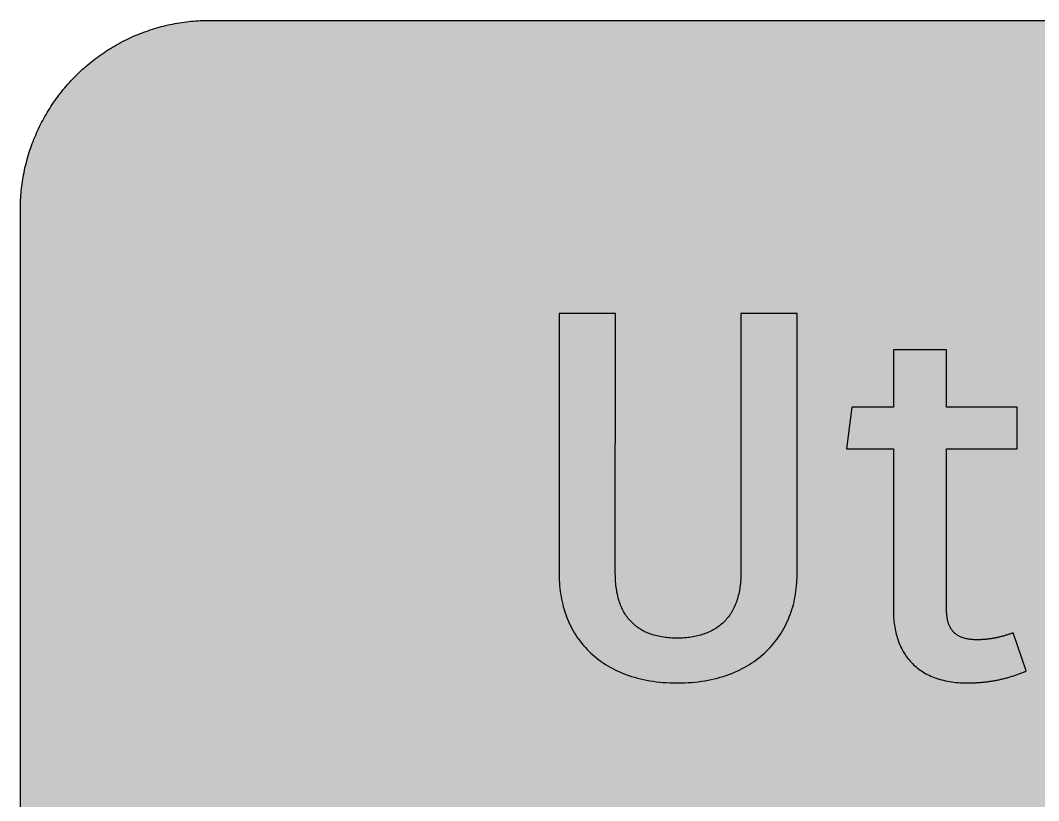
# Model space of a CAD drawing. Header units: millimetres. Extents: x 0 to 212, y 0 to 116.
# Drawn here: x 0.1 to 75.9, y 58.3 to 116.5 of the extents above; entities that cross this region are included whole.
import ezdxf

# ---------------------------------------------------------------- set-up
doc = ezdxf.new("R2010")
doc.units = ezdxf.units.MM

msp = doc.modelspace()

# ---------------------------------------------------------------- hatches: boundary and pattern name
for color, points in [(254, [(14.1633, 0.0536), (13.9878, 0.0533), (13.8125, 0.0559), (13.6373, 0.061), (13.462, 0.0686), (13.2893, 0.0787), (13.114, 0.0914), (12.9413, 0.1041), (12.7686, 0.1219), (12.5959, 0.1397), (12.4231, 0.16), (12.2504, 0.1829), (12.0777, 0.2057), (11.9075, 0.2337), (11.7373, 0.2616), (11.5672, 0.2921), (11.397, 0.3251), (11.2268, 0.3607), (11.0592, 0.3988), (10.8915, 0.4369), (10.7239, 0.4775), (10.5562, 0.5207), (10.3886, 0.5664), (10.2235, 0.6121), (10.0584, 0.6629), (9.8933, 0.7137), (9.7307, 0.7671), (9.5682, 0.8204), (9.4056, 0.8788), (9.2431, 0.9373), (9.083, 0.9982), (8.923, 1.0617), (8.763, 1.1252), (8.6055, 1.1938), (8.4455, 1.2624), (8.2906, 1.331), (8.1331, 1.4046), (7.9781, 1.4783), (7.8232, 1.5545), (7.6708, 1.6332), (7.5184, 1.7145), (7.366, 1.7958), (7.2161, 1.8796), (7.0663, 1.966), (6.919, 2.0523), (6.7716, 2.1438), (6.6243, 2.2352), (6.4795, 2.3266), (6.3348, 2.4232), (6.19, 2.5197), (6.0477, 2.6187), (5.908, 2.7178), (5.7683, 2.8194), (5.6286, 2.9235), (5.4915, 3.0302), (5.3543, 3.1369), (5.2197, 3.2461), (5.0851, 3.3579), (4.953, 3.4722), (4.8209, 3.5865), (4.6914, 3.7033), (4.5644, 3.8202), (4.4348, 3.9395), (4.3104, 4.0615), (4.1859, 4.1859), (4.0615, 4.3104), (3.9395, 4.4348), (3.8202, 4.5618), (3.7033, 4.6914), (3.5865, 4.8209), (3.4722, 4.953), (3.3579, 5.0851), (3.2487, 5.2197), (3.1369, 5.3543), (3.0302, 5.4915), (2.9235, 5.6286), (2.8194, 5.7683), (2.7178, 5.908), (2.6187, 6.0477), (2.5197, 6.19), (2.4232, 6.3348), (2.3266, 6.477), (2.2352, 6.6243), (2.1438, 6.7691), (2.0523, 6.919), (1.966, 7.0663), (1.8796, 7.2161), (1.7958, 7.366), (1.7145, 7.5184), (1.6332, 7.6708), (1.5545, 7.8232), (1.4783, 7.9781), (1.4046, 8.1331), (1.331, 8.2906), (1.2598, 8.4455), (1.1913, 8.603), (1.1252, 8.763), (1.0592, 8.923), (0.9982, 9.083), (0.9373, 9.2431), (0.8763, 9.4056), (0.8204, 9.5682), (0.7645, 9.7307), (0.7112, 9.8933), (0.6604, 10.0584), (0.6121, 10.2235), (0.5639, 10.3911), (0.5207, 10.5562), (0.4775, 10.7239), (0.4343, 10.8915), (0.3962, 11.0592), (0.3607, 11.2268), (0.3251, 11.397), (0.2921, 11.5672), (0.2616, 11.7373), (0.2311, 11.9075), (0.2057, 12.0802), (0.1803, 12.2504), (0.1575, 12.4231), (0.1372, 12.5959), (0.1194, 12.7686), (0.1041, 12.9413), (0.0889, 13.1166), (0.0787, 13.2893), (0.0686, 13.4645), (0.061, 13.6373), (0.0559, 13.8125), (0.0508, 13.9878), (0.0508, 14.163), (0.0522, 102.3592), (0.0508, 102.5322), (0.0559, 102.7074), (0.061, 102.8827), (0.0686, 103.058), (0.0787, 103.2307), (0.0889, 103.4059), (0.1041, 103.5787), (0.1194, 103.7514), (0.1372, 103.9241), (0.1575, 104.0968), (0.1803, 104.2695), (0.2057, 104.4423), (0.2311, 104.6124), (0.2616, 104.7826), (0.2921, 104.9528), (0.3251, 105.123), (0.3607, 105.2932), (0.3962, 105.4608), (0.4343, 105.6284), (0.4775, 105.7961), (0.5207, 105.9637), (0.5639, 106.1314), (0.6121, 106.2965), (0.6604, 106.4616), (0.7112, 106.6267), (0.7645, 106.7892), (0.8204, 106.9518), (0.8763, 107.1143), (0.9373, 107.2769), (0.9982, 107.4369), (1.0592, 107.5969), (1.1252, 107.757), (1.1913, 107.9144), (1.2598, 108.0745), (1.331, 108.2294), (1.4046, 108.3869), (1.4783, 108.5418), (1.5545, 108.6968), (1.6332, 108.8492), (1.7145, 109.0016), (1.7958, 109.154), (1.8796, 109.3038), (1.966, 109.4537), (2.0523, 109.601), (2.1438, 109.7483), (2.2352, 109.8956), (2.3266, 110.0404), (2.4232, 110.1852), (2.5197, 110.33), (2.6187, 110.4722), (2.7178, 110.6119), (2.8194, 110.7516), (2.9235, 110.8913), (3.0302, 111.0285), (3.1369, 111.1656), (3.2487, 111.3003), (3.3579, 111.4349), (3.4722, 111.567), (3.5865, 111.699), (3.7033, 111.8286), (3.8202, 111.9556), (3.9395, 112.0851), (4.0615, 112.2096), (4.1859, 112.334), (4.3104, 112.4585), (4.4348, 112.5804), (4.5644, 112.6998), (4.6914, 112.8166), (4.8209, 112.9335), (4.953, 113.0478), (5.0851, 113.1621), (5.2197, 113.2713), (5.3543, 113.3831), (5.4915, 113.4897), (5.6286, 113.5964), (5.7683, 113.7006), (5.908, 113.8022), (6.0477, 113.9012), (6.19, 114.0003), (6.3348, 114.0968), (6.4795, 114.1933), (6.6243, 114.2848), (6.7716, 114.3762), (6.919, 114.4676), (7.0663, 114.554), (7.2161, 114.6404), (7.366, 114.7242), (7.5184, 114.8055), (7.6708, 114.8867), (7.8232, 114.9655), (7.9781, 115.0417), (8.1331, 115.1153), (8.2906, 115.189), (8.4455, 115.2601), (8.6055, 115.3287), (8.763, 115.3947), (8.923, 115.4608), (9.083, 115.5217), (9.2431, 115.5827), (9.4056, 115.6437), (9.5682, 115.6995), (9.7307, 115.7554), (9.8933, 115.8088), (10.0584, 115.8596), (10.2235, 115.9078), (10.3886, 115.9561), (10.5562, 115.9993), (10.7239, 116.0424), (10.8915, 116.0856), (11.0592, 116.1237), (11.2268, 116.1593), (11.397, 116.1948), (11.5672, 116.2279), (11.7373, 116.2583), (11.9075, 116.2888), (12.0777, 116.3142), (12.2504, 116.3396), (12.4231, 116.3625), (12.5959, 116.3828), (12.7686, 116.4006), (12.9413, 116.4158), (13.114, 116.4311), (13.2893, 116.4412), (13.462, 116.4514), (13.6373, 116.459), (13.8125, 116.4641), (13.9878, 116.4692), (14.163, 116.4692), (197.6078, 116.4703), (197.7822, 116.4692), (197.9574, 116.4641), (198.1327, 116.459), (198.3054, 116.4514), (198.4807, 116.4412), (198.6534, 116.4311), (198.8287, 116.4158), (199.0014, 116.4006), (199.1741, 116.3828), (199.3468, 116.3625), (199.5195, 116.3396), (199.6897, 116.3142), (199.8624, 116.2888), (200.0326, 116.2583), (200.2028, 116.2279), (200.373, 116.1948), (200.5432, 116.1593), (200.7108, 116.1237), (200.8784, 116.0856), (201.0461, 116.0424), (201.2137, 115.9993), (201.3788, 115.9561), (201.5465, 115.9078), (201.7116, 115.8596), (201.8767, 115.8088), (202.0392, 115.7554), (202.2018, 115.6995), (202.3643, 115.6437), (202.5269, 115.5827), (202.6869, 115.5217), (202.8469, 115.4608), (203.007, 115.3947), (203.167, 115.3287), (203.3245, 115.2601), (203.4794, 115.189), (203.6369, 115.1153), (203.7918, 115.0417), (203.9468, 114.9655), (204.0992, 114.8867), (204.2516, 114.8055), (204.404, 114.7242), (204.5538, 114.6404), (204.7037, 114.554), (204.8535, 114.4676), (205.0009, 114.3762), (205.1456, 114.2848), (205.293, 114.1933), (205.4352, 114.0968), (205.58, 114.0003), (205.7222, 113.9012), (205.8619, 113.8022), (206.0016, 113.7006), (206.1413, 113.5964), (206.2785, 113.4897), (206.4156, 113.3831), (206.5503, 113.2713), (206.6849, 113.1621), (206.817, 113.0478), (206.949, 112.9335), (207.0786, 112.8166), (207.2081, 112.6998), (207.3351, 112.5804), (207.4596, 112.4585), (207.584, 112.334), (207.7085, 112.2096), (207.8304, 112.0851), (207.9498, 111.9556), (208.0666, 111.8286), (208.1835, 111.699), (208.2978, 111.567), (208.4121, 111.4349), (208.5238, 111.3003), (208.6331, 111.1656), (208.7397, 111.0285), (208.8464, 110.8913), (208.9506, 110.7516), (209.0522, 110.6119), (209.1512, 110.4722), (209.2503, 110.33), (209.3468, 110.1852), (209.4433, 110.0404), (209.5348, 109.8956), (209.6262, 109.7483), (209.7176, 109.601), (209.804, 109.4537), (209.8904, 109.3038), (209.9742, 109.154), (210.0555, 109.0016), (210.1367, 108.8492), (210.2155, 108.6968), (210.2917, 108.5418), (210.3653, 108.3869), (210.439, 108.2294), (210.5076, 108.0745), (210.5762, 107.9144), (210.6447, 107.757), (210.7082, 107.5969), (210.7717, 107.4369), (210.8327, 107.2769), (210.8911, 107.1143), (210.9495, 106.9518), (211.0029, 106.7892), (211.0562, 106.6267), (211.107, 106.4616), (211.1578, 106.2965), (211.2035, 106.1314), (211.2493, 105.9637), (211.2924, 105.7961), (211.3331, 105.6284), (211.3712, 105.4608), (211.4093, 105.2932), (211.4448, 105.123), (211.4779, 104.9528), (211.5083, 104.7826), (211.5363, 104.6124), (211.5642, 104.4423), (211.5871, 104.2695), (211.6099, 104.0968), (211.6303, 103.9241), (211.648, 103.7514), (211.6658, 103.5787), (211.6785, 103.4059), (211.6912, 103.2307), (211.7014, 103.058), (211.709, 102.8827), (211.7141, 102.7074), (211.7166, 102.5322), (211.7166, 102.3569), (211.7189, 14.1647), (211.7166, 13.9878), (211.7141, 13.8125), (211.709, 13.6373), (211.7014, 13.4645), (211.6912, 13.2893), (211.6785, 13.1166), (211.6658, 12.9413), (211.648, 12.7686), (211.6303, 12.5959), (211.6099, 12.4231), (211.5871, 12.2504), (211.5642, 12.0802), (211.5363, 11.9075), (211.5083, 11.7373), (211.4779, 11.5672), (211.4448, 11.397), (211.4093, 11.2268), (211.3712, 11.0592), (211.3331, 10.8915), (211.2924, 10.7239), (211.2493, 10.5562), (211.2035, 10.3911), (211.1578, 10.2235), (211.107, 10.0584), (211.0562, 9.8933), (211.0029, 9.7307), (210.9495, 9.5682), (210.8911, 9.4056), (210.8327, 9.2431), (210.7717, 9.083), (210.7082, 8.923), (210.6447, 8.763), (210.5762, 8.603), (210.5076, 8.4455), (210.439, 8.2906), (210.3653, 8.1331), (210.2917, 7.9781), (210.2155, 7.8232), (210.1367, 7.6708), (210.0555, 7.5184), (209.9742, 7.366), (209.8904, 7.2161), (209.804, 7.0663), (209.7176, 6.919), (209.6262, 6.7691), (209.5348, 6.6243), (209.4433, 6.477), (209.3468, 6.3348), (209.2503, 6.19), (209.1512, 6.0477), (209.0522, 5.908), (208.9506, 5.7683), (208.8464, 5.6286), (208.7397, 5.4915), (208.6331, 5.3543), (208.5238, 5.2197), (208.4121, 5.0851), (208.2978, 4.953), (208.1835, 4.8209), (208.0666, 4.6914), (207.9498, 4.5618), (207.8304, 4.4348), (207.7085, 4.3104), (207.584, 4.1859), (207.4596, 4.0615), (207.3351, 3.9395), (207.2081, 3.8202), (207.0786, 3.7033), (206.949, 3.5865), (206.817, 3.4722), (206.6849, 3.3579), (206.5503, 3.2461), (206.4156, 3.1369), (206.2785, 3.0302), (206.1413, 2.9235), (206.0016, 2.8194), (205.8619, 2.7178), (205.7222, 2.6187), (205.58, 2.5197), (205.4352, 2.4232), (205.293, 2.3266), (205.1456, 2.2352), (205.0009, 2.1438), (204.8535, 2.0523), (204.7037, 1.966), (204.5538, 1.8796), (204.404, 1.7958), (204.2516, 1.7145), (204.0992, 1.6332), (203.9468, 1.5545), (203.7918, 1.4783), (203.6369, 1.4046), (203.4794, 1.331), (203.3245, 1.2624), (203.167, 1.1938), (203.007, 1.1252), (202.8469, 1.0617), (202.6869, 0.9982), (202.5269, 0.9373), (202.3643, 0.8788), (202.2018, 0.8204), (202.0392, 0.7671), (201.8767, 0.7137), (201.7116, 0.6629), (201.5465, 0.6121), (201.3788, 0.5664), (201.2137, 0.5207), (201.0461, 0.4775), (200.8784, 0.4369), (200.7108, 0.3988), (200.5432, 0.3607), (200.373, 0.3251), (200.2028, 0.2921), (200.0326, 0.2616), (199.8624, 0.2337), (199.6897, 0.2057), (199.5195, 0.1829), (199.3468, 0.16), (199.1741, 0.1397), (199.0014, 0.1219), (198.8287, 0.1041), (198.6534, 0.0914), (198.4807, 0.0787), (198.3054, 0.0686), (198.1327, 0.061), (197.9574, 0.0559), (197.7822, 0.0533), (197.6069, 0.0533)]), (59, [(57.9423, 94.5981), (53.7517, 94.5981), (53.7517, 75.1953), (53.7489, 75.0443), (53.7439, 74.897), (53.7388, 74.7522), (53.7286, 74.61), (53.7185, 74.4677), (53.7032, 74.3306), (53.6854, 74.1959), (53.6651, 74.0613), (53.6448, 73.9318), (53.6194, 73.8022), (53.5915, 73.6778), (53.5635, 73.5533), (53.5305, 73.4314), (53.4975, 73.3146), (53.4594, 73.1977), (53.4187, 73.0834), (53.3781, 72.9717), (53.3349, 72.8624), (53.2867, 72.7558), (53.2384, 72.6491), (53.1876, 72.5475), (53.1343, 72.4484), (53.0784, 72.3519), (53.02, 72.2554), (52.959, 72.1639), (52.8955, 72.0725), (52.832, 71.9836), (52.7634, 71.8998), (52.6948, 71.816), (52.6237, 71.7347), (52.5501, 71.6559), (52.4739, 71.5797), (52.3977, 71.5061), (52.3164, 71.435), (52.2351, 71.3664), (52.1487, 71.2978), (52.0649, 71.2343), (51.976, 71.1708), (51.8846, 71.1124), (51.7931, 71.054), (51.6992, 71.0006), (51.6026, 70.9473), (51.5036, 70.8965), (51.4045, 70.8482), (51.3004, 70.8025), (51.1962, 70.7593), (51.0921, 70.7187), (50.9829, 70.6806), (50.8737, 70.645), (50.7619, 70.6095), (50.6476, 70.579), (50.5333, 70.551), (50.4165, 70.5231), (50.2971, 70.4977), (50.1777, 70.4774), (50.0532, 70.4571), (49.9313, 70.4393), (49.8043, 70.424), (49.6773, 70.4113), (49.5478, 70.4012), (49.4182, 70.391), (49.2862, 70.3859), (49.1515, 70.3834), (49.0144, 70.3809), (48.8798, 70.3834), (48.7451, 70.3859), (48.6131, 70.391), (48.4835, 70.4012), (48.3565, 70.4113), (48.2295, 70.424), (48.1051, 70.4367), (47.9806, 70.4545), (47.8612, 70.4748), (47.7418, 70.4952), (47.625, 70.5206), (47.5082, 70.546), (47.3939, 70.5739), (47.2846, 70.6069), (47.1729, 70.6399), (47.0662, 70.6755), (46.9595, 70.7136), (46.8554, 70.7542), (46.7538, 70.7949), (46.6547, 70.8406), (46.5557, 70.8889), (46.4617, 70.9371), (46.3677, 70.9905), (46.2763, 71.0438), (46.1848, 71.1022), (46.0985, 71.1606), (46.0121, 71.2216), (45.9283, 71.2851), (45.847, 71.3511), (45.7683, 71.4197), (45.6895, 71.4908), (45.6159, 71.5645), (45.5422, 71.6407), (45.4711, 71.7194), (45.4025, 71.8007), (45.3365, 71.882), (45.2704, 71.9684), (45.2095, 72.0547), (45.1485, 72.1462), (45.0901, 72.2376), (45.0367, 72.3341), (44.9834, 72.4306), (44.9301, 72.5297), (44.8818, 72.6338), (44.8361, 72.738), (44.7904, 72.8447), (44.7497, 72.9539), (44.7091, 73.0656), (44.6735, 73.1799), (44.638, 73.2968), (44.6049, 73.4162), (44.5745, 73.5381), (44.5465, 73.6625), (44.5211, 73.7895), (44.4983, 73.9191), (44.4754, 74.0512), (44.4576, 74.1858), (44.4424, 74.3229), (44.4297, 74.4601), (44.417, 74.6023), (44.4094, 74.7471), (44.4017, 74.8944), (44.3992, 75.0418), (44.3967, 75.1942), (44.3988, 94.5981), (40.2086, 94.5981), (40.2086, 75.1166), (40.2082, 74.9071), (40.2158, 74.6989), (40.226, 74.4931), (40.2412, 74.2899), (40.2615, 74.0867), (40.2869, 73.8861), (40.3149, 73.6854), (40.3479, 73.4873), (40.3835, 73.2917), (40.4266, 73.0961), (40.4724, 72.9031), (40.5206, 72.7126), (40.5765, 72.5246), (40.6349, 72.3392), (40.6984, 72.1538), (40.7645, 71.9709), (40.8356, 71.7906), (40.9118, 71.6153), (40.9931, 71.44), (41.0769, 71.2673), (41.1658, 71.0946), (41.2598, 70.927), (41.3588, 70.7619), (41.4604, 70.6018), (41.5646, 70.4418), (41.6763, 70.2843), (41.7906, 70.1294), (41.91, 69.9795), (42.0319, 69.8322), (42.1615, 69.6874), (42.2935, 69.5452), (42.4282, 69.4055), (42.5679, 69.2709), (42.7126, 69.1388), (42.8625, 69.0118), (43.0149, 68.8848), (43.1724, 68.7654), (43.3349, 68.646), (43.5, 68.5317), (43.6702, 68.4225), (43.8455, 68.3133), (44.0233, 68.2117), (44.2062, 68.1126), (44.3941, 68.0161), (44.5846, 67.9272), (44.7802, 67.8383), (44.9809, 67.757), (45.1841, 67.6783), (45.3923, 67.6046), (45.6032, 67.5335), (45.8216, 67.4675), (46.04, 67.4065), (46.2661, 67.3506), (46.4947, 67.2973), (46.7284, 67.2516), (46.9646, 67.2084), (47.2084, 67.1703), (47.4523, 67.1373), (47.7037, 67.1093), (47.9577, 67.0865), (48.2168, 67.0687), (48.4784, 67.0535), (48.7451, 67.0458), (49.0144, 67.0433), (49.2862, 67.0458), (49.5529, 67.0535), (49.817, 67.0687), (50.0761, 67.0865), (50.3301, 67.1093), (50.5816, 67.1373), (50.8279, 67.1703), (51.0692, 67.2084), (51.308, 67.2516), (51.5442, 67.2973), (51.7754, 67.3506), (52.0014, 67.4065), (52.2224, 67.4675), (52.4408, 67.5335), (52.6567, 67.6046), (52.865, 67.6783), (53.0708, 67.757), (53.274, 67.8383), (53.4721, 67.9272), (53.6651, 68.0161), (53.8531, 68.1126), (54.0385, 68.2117), (54.2214, 68.3133), (54.3966, 68.4225), (54.5694, 68.5317), (54.7395, 68.646), (54.9021, 68.7654), (55.0621, 68.8848), (55.2196, 69.0118), (55.3695, 69.1388), (55.5168, 69.2709), (55.6616, 69.4055), (55.7987, 69.5452), (55.9333, 69.6874), (56.0654, 69.8322), (56.1899, 69.9795), (56.3118, 70.1294), (56.4286, 70.2843), (56.5429, 70.4418), (56.6522, 70.6018), (56.7563, 70.7619), (56.8554, 70.927), (56.9519, 71.0946), (57.0433, 71.2673), (57.1297, 71.44), (57.2135, 71.6153), (57.2922, 71.7906), (57.3659, 71.9709), (57.4345, 72.1538), (57.5005, 72.3392), (57.5589, 72.5246), (57.6174, 72.7126), (57.6682, 72.9031), (57.7164, 73.0961), (57.7571, 73.2917), (57.7952, 73.4873), (57.8307, 73.6854), (57.8587, 73.8861), (57.8841, 74.0867), (57.9044, 74.2899), (57.9196, 74.4931), (57.9323, 74.6989), (57.9399, 74.9071), (57.9399, 75.1154)]), (59, [(65.1207, 72.4775), (65.1205, 72.329), (65.1256, 72.1843), (65.1307, 72.0395), (65.1383, 71.8972), (65.151, 71.755), (65.1637, 71.6153), (65.1815, 71.4781), (65.1993, 71.341), (65.2221, 71.2064), (65.245, 71.0717), (65.2729, 70.9397), (65.3034, 70.8076), (65.3339, 70.678), (65.3694, 70.551), (65.405, 70.4266), (65.4456, 70.3021), (65.4888, 70.1802), (65.5345, 70.0583), (65.5803, 69.9414), (65.6311, 69.8246), (65.6844, 69.7103), (65.7403, 69.596), (65.7987, 69.4868), (65.8597, 69.3776), (65.9257, 69.2709), (65.9917, 69.1642), (66.0603, 69.0626), (66.134, 68.961), (66.2076, 68.8645), (66.2864, 68.768), (66.3651, 68.674), (66.4489, 68.5825), (66.5353, 68.4936), (66.6242, 68.4047), (66.7156, 68.3209), (66.8096, 68.2396), (66.9061, 68.1584), (67.0077, 68.0822), (67.1093, 68.006), (67.216, 67.9348), (67.3252, 67.8637), (67.437, 67.7977), (67.5513, 67.7342), (67.6681, 67.6707), (67.7875, 67.6123), (67.9094, 67.5564), (68.0364, 67.503), (68.166, 67.4522), (68.2981, 67.404), (68.4327, 67.3583), (68.5698, 67.3151), (68.7095, 67.277), (68.8543, 67.2389), (68.9991, 67.2059), (69.149, 67.1754), (69.3014, 67.1474), (69.4563, 67.1246), (69.6163, 67.1043), (69.7763, 67.0865), (69.9414, 67.0712), (70.1091, 67.0585), (70.2793, 67.0509), (70.4545, 67.0458), (70.6298, 67.0433), (70.7009, 67.0433), (70.772, 67.0458), (70.8431, 67.0458), (70.9143, 67.0484), (70.9828, 67.0484), (71.054, 67.0509), (71.1251, 67.0535), (71.1962, 67.056), (71.2673, 67.0611), (71.3359, 67.0636), (71.407, 67.0687), (71.4781, 67.0738), (71.5467, 67.0789), (71.6178, 67.0839), (71.6864, 67.089), (71.7575, 67.0966), (71.8261, 67.1043), (71.8972, 67.1093), (71.9658, 67.117), (72.0369, 67.1271), (72.1055, 67.1347), (72.1766, 67.1424), (72.2452, 67.1525), (72.3138, 67.1627), (72.3849, 67.1728), (72.4535, 67.183), (72.5221, 67.1957), (72.5907, 67.2059), (72.6592, 67.2186), (72.7278, 67.2313), (72.7989, 67.244), (72.8675, 67.2567), (72.9361, 67.2719), (73.0047, 67.2846), (73.0733, 67.2998), (73.1418, 67.3151), (73.2079, 67.3303), (73.2765, 67.3481), (73.345, 67.3633), (73.4136, 67.3811), (73.4822, 67.3989), (73.5482, 67.4167), (73.6168, 67.4345), (73.6854, 67.4548), (73.7514, 67.4751), (73.82, 67.4929), (73.8861, 67.5157), (73.9546, 67.5361), (74.0207, 67.5564), (74.0893, 67.5792), (74.1553, 67.6021), (74.2213, 67.625), (74.2874, 67.6478), (74.356, 67.6707), (74.422, 67.6961), (74.488, 67.7215), (74.5541, 67.7469), (74.6201, 67.7723), (74.6862, 67.7977), (74.7522, 67.8256), (74.8182, 67.851), (74.8843, 67.879), (74.9503, 67.9069), (75.0164, 67.9374), (74.0463, 70.7704), (73.9978, 70.7517), (73.9521, 70.7365), (73.9038, 70.7212), (73.8581, 70.706), (73.8124, 70.6907), (73.7667, 70.6755), (73.721, 70.6628), (73.6778, 70.6476), (73.6321, 70.6323), (73.5889, 70.6196), (73.5432, 70.6069), (73.5, 70.5942), (73.4568, 70.579), (73.4136, 70.5663), (73.3704, 70.5561), (73.3273, 70.5434), (73.2841, 70.5307), (73.2409, 70.5206), (73.1977, 70.5079), (73.1571, 70.4977), (73.1139, 70.4875), (73.0733, 70.4774), (73.0301, 70.4672), (72.9894, 70.4571), (72.9488, 70.4469), (72.9082, 70.4367), (72.8675, 70.4291), (72.8243, 70.419), (72.7837, 70.4113), (72.7431, 70.4012), (72.7024, 70.3936), (72.6618, 70.3859), (72.6211, 70.3783), (72.583, 70.3707), (72.5424, 70.3631), (72.5018, 70.358), (72.4611, 70.3504), (72.4205, 70.3453), (72.3798, 70.3377), (72.3417, 70.3326), (72.3011, 70.3275), (72.2605, 70.3224), (72.2198, 70.3174), (72.1817, 70.3123), (72.1411, 70.3072), (72.1004, 70.3021), (72.0598, 70.297), (72.0217, 70.2945), (71.9811, 70.292), (71.9404, 70.2869), (71.8998, 70.2843), (71.8591, 70.2818), (71.8185, 70.2793), (71.7779, 70.2767), (71.7372, 70.2742), (71.6966, 70.2716), (71.6559, 70.2691), (71.6153, 70.2691), (71.5747, 70.2666), (71.534, 70.2666), (71.4934, 70.2666), (71.4502, 70.264), (71.4096, 70.264), (71.3664, 70.264), (71.2876, 70.264), (71.2064, 70.2666), (71.1302, 70.2691), (71.054, 70.2742), (70.9803, 70.2793), (70.9066, 70.2869), (70.8355, 70.2945), (70.7669, 70.3047), (70.7009, 70.3148), (70.6349, 70.3275), (70.5714, 70.3402), (70.5079, 70.3529), (70.4469, 70.3682), (70.3885, 70.3859), (70.3301, 70.4037), (70.2742, 70.4215), (70.2183, 70.4418), (70.165, 70.4621), (70.1142, 70.485), (70.0634, 70.5079), (70.0126, 70.5333), (69.9668, 70.5587), (69.9211, 70.5866), (69.8754, 70.6145), (69.8322, 70.645), (69.7916, 70.6755), (69.7509, 70.706), (69.7103, 70.739), (69.6722, 70.772), (69.6366, 70.8076), (69.6011, 70.8431), (69.5681, 70.8812), (69.535, 70.9193), (69.5046, 70.96), (69.4741, 70.9981), (69.4461, 71.0413), (69.4182, 71.0844), (69.3903, 71.1276), (69.3674, 71.1733), (69.342, 71.2191), (69.3191, 71.2648), (69.2963, 71.313), (69.276, 71.3613), (69.2582, 71.4121), (69.2379, 71.4629), (69.2226, 71.5162), (69.2048, 71.5696), (69.1896, 71.6229), (69.1769, 71.6788), (69.1642, 71.7347), (69.1515, 71.7931), (69.1388, 71.8515), (69.1286, 71.9125), (69.121, 71.9709), (69.1134, 72.0344), (69.1058, 72.0954), (69.0982, 72.1589), (69.0931, 72.2249), (69.088, 72.2884), (69.0855, 72.357), (69.0829, 72.423), (69.0804, 72.4916), (69.0778, 72.5627), (69.0778, 72.6313), (69.0795, 84.5079), (74.356, 84.5079), (74.356, 87.6127), (69.0795, 87.6127), (69.0795, 91.8803), (65.1207, 91.8803), (65.1207, 87.6127), (62.0173, 87.6127), (61.6285, 84.5079), (65.1207, 84.5079)])]:
    msp.add_hatch(color=color).paths.add_polyline_path(points)
h = msp.add_hatch(color=59)
h.paths.add_polyline_path([(14.1633, 3.5814), (13.8887, 3.5839), (13.6169, 3.5941), (13.3477, 3.6119), (13.081, 3.6347), (12.8143, 3.6652), (12.5501, 3.7008), (12.2885, 3.7465), (12.0294, 3.7948), (11.7729, 3.8506), (11.5164, 3.9141), (11.2649, 3.9827), (11.016, 4.0564), (10.7671, 4.1351), (10.5232, 4.2215), (10.2819, 4.3129), (10.0432, 4.412), (9.8069, 4.5161), (9.5733, 4.6228), (9.3447, 4.7371), (9.1186, 4.8565), (8.8951, 4.9809), (8.6741, 5.113), (8.4582, 5.2476), (8.2448, 5.3873), (8.0366, 5.5321), (7.8308, 5.682), (7.6276, 5.8369), (7.4295, 5.9969), (7.2365, 6.1595), (7.046, 6.3297), (6.8605, 6.5024), (6.6777, 6.6802), (6.5024, 6.8605), (6.3271, 7.046), (6.1595, 7.2365), (5.9969, 7.432), (5.8369, 7.6302), (5.682, 7.8308), (5.5321, 8.0366), (5.3873, 8.2448), (5.2451, 8.4582), (5.1105, 8.6741), (4.9809, 8.8951), (4.8565, 9.1186), (4.7371, 9.3447), (4.6228, 9.5758), (4.5136, 9.8069), (4.4094, 10.0432), (4.3129, 10.2819), (4.2215, 10.5232), (4.1351, 10.7696), (4.0538, 11.016), (3.9802, 11.2649), (3.9116, 11.5189), (3.8506, 11.7729), (3.7948, 12.0294), (3.744, 12.2911), (3.7008, 12.5527), (3.6627, 12.8143), (3.6322, 13.081), (3.6093, 13.3502), (3.5916, 13.6195), (3.5814, 13.8913), (3.5789, 14.163), (3.58, 102.3592), (3.5814, 102.6312), (3.5916, 102.903), (3.6093, 103.1723), (3.6322, 103.439), (3.6627, 103.7057), (3.7008, 103.9698), (3.744, 104.2314), (3.7948, 104.4905), (3.8506, 104.7471), (3.9116, 105.0036), (3.9802, 105.2551), (4.0538, 105.504), (4.1351, 105.7529), (4.2215, 105.9967), (4.3129, 106.238), (4.4094, 106.4768), (4.5136, 106.713), (4.6228, 106.9467), (4.7371, 107.1753), (4.8565, 107.4014), (4.9809, 107.6249), (5.1105, 107.8459), (5.2451, 108.0618), (5.3873, 108.2751), (5.5321, 108.4834), (5.682, 108.6891), (5.8369, 108.8923), (5.9969, 109.0905), (6.1595, 109.2835), (6.3271, 109.474), (6.5024, 109.6594), (6.6777, 109.8423), (6.8605, 110.0176), (7.046, 110.1928), (7.2365, 110.3605), (7.4295, 110.523), (7.6276, 110.683), (7.8308, 110.838), (8.0366, 110.9878), (8.2448, 111.1326), (8.4582, 111.2749), (8.6741, 111.4095), (8.8951, 111.539), (9.1186, 111.6635), (9.3447, 111.7829), (9.5733, 111.8972), (9.8069, 112.0064), (10.0432, 112.1105), (10.2819, 112.207), (10.5232, 112.2985), (10.7671, 112.3848), (11.016, 112.4661), (11.2649, 112.5398), (11.5164, 112.6084), (11.7729, 112.6693), (12.0294, 112.7252), (12.2885, 112.776), (12.5501, 112.8192), (12.8143, 112.8573), (13.081, 112.8878), (13.3477, 112.9106), (13.6169, 112.9284), (13.8887, 112.9386), (14.163, 112.9411), (197.6078, 112.9425), (197.8787, 112.9386), (198.1505, 112.9284), (198.4197, 112.9106), (198.689, 112.8878), (198.9557, 112.8573), (199.2173, 112.8192), (199.4789, 112.776), (199.7405, 112.7252), (199.9971, 112.6693), (200.2511, 112.6084), (200.5051, 112.5398), (200.754, 112.4661), (201.0004, 112.3848), (201.2467, 112.2985), (201.488, 112.207), (201.7268, 112.1105), (201.963, 112.0064), (202.1942, 111.8972), (202.4253, 111.7829), (202.6514, 111.6635), (202.8749, 111.539), (203.0959, 111.4095), (203.3118, 111.2749), (203.5251, 111.1326), (203.7334, 110.9878), (203.9391, 110.838), (204.1398, 110.683), (204.3379, 110.523), (204.5335, 110.3605), (204.724, 110.1928), (204.9094, 110.0176), (205.0898, 109.8423), (205.2676, 109.6594), (205.4403, 109.474), (205.6105, 109.2835), (205.773, 109.0905), (205.933, 108.8923), (206.088, 108.6891), (206.2378, 108.4834), (206.3826, 108.2751), (206.5223, 108.0618), (206.6569, 107.8459), (206.789, 107.6249), (206.9135, 107.4014), (207.0329, 107.1753), (207.1472, 106.9467), (207.2538, 106.713), (207.358, 106.4768), (207.457, 106.238), (207.5485, 105.9967), (207.6348, 105.7529), (207.7136, 105.504), (207.7872, 105.2551), (207.8558, 105.0036), (207.9193, 104.7471), (207.9752, 104.4905), (208.0235, 104.2314), (208.0692, 103.9698), (208.1047, 103.7057), (208.1352, 103.439), (208.1581, 103.1723), (208.1759, 102.903), (208.186, 102.6312), (208.1911, 102.3569), (208.1911, 14.1647), (208.186, 13.8913), (208.1759, 13.6195), (208.1581, 13.3502), (208.1352, 13.081), (208.1047, 12.8143), (208.0692, 12.5527), (208.0235, 12.2911), (207.9752, 12.0294), (207.9193, 11.7729), (207.8558, 11.5189), (207.7872, 11.2649), (207.7136, 11.016), (207.6348, 10.7696), (207.5485, 10.5232), (207.457, 10.2819), (207.358, 10.0432), (207.2538, 9.8069), (207.1472, 9.5758), (207.0329, 9.3447), (206.9135, 9.1186), (206.789, 8.8951), (206.6569, 8.6741), (206.5223, 8.4582), (206.3826, 8.2448), (206.2378, 8.0366), (206.088, 7.8308), (205.933, 7.6302), (205.773, 7.432), (205.6105, 7.2365), (205.4403, 7.046), (205.2676, 6.8605), (205.0898, 6.6802), (204.9094, 6.5024), (204.724, 6.3297), (204.5335, 6.1595), (204.3379, 5.9969), (204.1398, 5.8369), (203.9391, 5.682), (203.7334, 5.5321), (203.5251, 5.3873), (203.3118, 5.2476), (203.0959, 5.113), (202.8749, 4.9809), (202.6514, 4.8565), (202.4253, 4.7371), (202.1942, 4.6228), (201.963, 4.5161), (201.7268, 4.412), (201.488, 4.3129), (201.2467, 4.2215), (201.0004, 4.1351), (200.754, 4.0564), (200.5051, 3.9827), (200.2511, 3.9141), (199.9971, 3.8506), (199.7405, 3.7948), (199.4789, 3.7465), (199.2173, 3.7008), (198.9557, 3.6652), (198.689, 3.6347), (198.4197, 3.6119), (198.1505, 3.5941), (197.8787, 3.5839), (197.6069, 3.5789)])
h.paths.add_polyline_path([(14.1633, 8.8731), (14.0259, 8.8748), (13.8887, 8.8798), (13.7541, 8.8875), (13.622, 8.9002), (13.4874, 8.9154), (13.3553, 8.9332), (13.2258, 8.9535), (13.0962, 8.9789), (12.9667, 9.0068), (12.8397, 9.0373), (12.7127, 9.0729), (12.5882, 9.1084), (12.4663, 9.1491), (12.3419, 9.1923), (12.2225, 9.238), (12.1031, 9.2888), (11.9837, 9.3396), (11.8694, 9.3929), (11.7526, 9.4513), (11.6408, 9.5098), (11.5291, 9.5733), (11.4198, 9.6368), (11.3106, 9.7053), (11.2039, 9.7765), (11.0998, 9.8476), (10.9957, 9.9238), (10.8966, 10), (10.7975, 10.0787), (10.6985, 10.1625), (10.6045, 10.2464), (10.5105, 10.3327), (10.4216, 10.4216), (10.3327, 10.5131), (10.2464, 10.6045), (10.16, 10.701), (10.0787, 10.7975), (10, 10.8966), (9.9212, 10.9982), (9.8476, 11.0998), (9.7739, 11.2039), (9.7053, 11.3106), (9.6368, 11.4198), (9.5707, 11.5291), (9.5098, 11.6408), (9.4488, 11.7551), (9.3929, 11.8694), (9.337, 11.9863), (9.2862, 12.1031), (9.238, 12.2225), (9.1923, 12.3444), (9.1491, 12.4663), (9.1084, 12.5908), (9.0703, 12.7152), (9.0373, 12.8397), (9.0068, 12.9692), (8.9789, 13.0962), (8.9535, 13.2258), (8.9306, 13.3579), (8.9129, 13.4899), (8.8976, 13.622), (8.8849, 13.7566), (8.8773, 13.8913), (8.8722, 14.0259), (8.8697, 14.163), (8.8717, 102.3592), (8.8722, 102.4941), (8.8773, 102.6312), (8.8849, 102.7659), (8.8976, 102.8979), (8.9129, 103.0326), (8.9306, 103.1646), (8.9535, 103.2942), (8.9789, 103.4237), (9.0068, 103.5533), (9.0373, 103.6803), (9.0703, 103.8073), (9.1084, 103.9317), (9.1491, 104.0536), (9.1923, 104.1781), (9.238, 104.2975), (9.2862, 104.4169), (9.337, 104.5362), (9.3929, 104.6505), (9.4488, 104.7674), (9.5098, 104.8791), (9.5707, 104.9909), (9.6368, 105.1001), (9.7053, 105.2093), (9.7739, 105.316), (9.8476, 105.4202), (9.9212, 105.5243), (10, 105.6234), (10.0787, 105.7224), (10.16, 105.8215), (10.2464, 105.9155), (10.3327, 106.0094), (10.4216, 106.0983), (10.5105, 106.1872), (10.6045, 106.2736), (10.6985, 106.36), (10.7975, 106.4412), (10.8966, 106.52), (10.9957, 106.5987), (11.0998, 106.6724), (11.2039, 106.746), (11.3106, 106.8146), (11.4198, 106.8832), (11.5291, 106.9492), (11.6408, 107.0102), (11.7526, 107.0712), (11.8694, 107.127), (11.9837, 107.1829), (12.1031, 107.2337), (12.2225, 107.282), (12.3419, 107.3277), (12.4663, 107.3709), (12.5882, 107.4115), (12.7127, 107.4496), (12.8397, 107.4826), (12.9667, 107.5131), (13.0962, 107.5411), (13.2258, 107.5665), (13.3553, 107.5893), (13.4874, 107.6071), (13.622, 107.6223), (13.7541, 107.635), (13.8887, 107.6427), (14.0259, 107.6477), (14.163, 107.6503), (197.6078, 107.6508), (197.7441, 107.6477), (197.8787, 107.6427), (198.0133, 107.635), (198.1479, 107.6223), (198.28, 107.6071), (198.4121, 107.5893), (198.5442, 107.5665), (198.6737, 107.5411), (198.8007, 107.5131), (198.9303, 107.4826), (199.0547, 107.4496), (199.1792, 107.4115), (199.3036, 107.3709), (199.4256, 107.3277), (199.5475, 107.282), (199.6669, 107.2337), (199.7837, 107.1829), (199.9005, 107.127), (200.0148, 107.0712), (200.1291, 107.0102), (200.2409, 106.9492), (200.3501, 106.8832), (200.4593, 106.8146), (200.566, 106.746), (200.6702, 106.6724), (200.7718, 106.5987), (200.8734, 106.52), (200.9724, 106.4412), (201.0689, 106.36), (201.1655, 106.2736), (201.2569, 106.1872), (201.3483, 106.0983), (201.4372, 106.0094), (201.5236, 105.9155), (201.6074, 105.8215), (201.6912, 105.7224), (201.77, 105.6234), (201.8462, 105.5243), (201.9224, 105.4202), (201.9935, 105.316), (202.0646, 105.2093), (202.1332, 105.1001), (202.1967, 104.9909), (202.2602, 104.8791), (202.3186, 104.7674), (202.377, 104.6505), (202.4304, 104.5362), (202.4812, 104.4169), (202.532, 104.2975), (202.5777, 104.1781), (202.6209, 104.0536), (202.6615, 103.9317), (202.6971, 103.8073), (202.7326, 103.6803), (202.7631, 103.5533), (202.7911, 103.4237), (202.8165, 103.2942), (202.8368, 103.1646), (202.8546, 103.0326), (202.8698, 102.8979), (202.8825, 102.7659), (202.8901, 102.6312), (202.8952, 102.4941), (202.8977, 102.3569), (202.8994, 14.1647), (202.8952, 14.0259), (202.8901, 13.8913), (202.8825, 13.7566), (202.8698, 13.622), (202.8546, 13.4899), (202.8368, 13.3579), (202.8165, 13.2258), (202.7911, 13.0962), (202.7631, 12.9692), (202.7326, 12.8397), (202.6971, 12.7152), (202.6615, 12.5908), (202.6209, 12.4663), (202.5777, 12.3444), (202.532, 12.2225), (202.4812, 12.1031), (202.4304, 11.9863), (202.377, 11.8694), (202.3186, 11.7551), (202.2602, 11.6408), (202.1967, 11.5291), (202.1332, 11.4198), (202.0646, 11.3106), (201.9935, 11.2039), (201.9224, 11.0998), (201.8462, 10.9982), (201.77, 10.8966), (201.6912, 10.7975), (201.6074, 10.701), (201.5236, 10.6045), (201.4372, 10.5131), (201.3483, 10.4216), (201.2569, 10.3327), (201.1655, 10.2464), (201.0689, 10.1625), (200.9724, 10.0787), (200.8734, 10), (200.7718, 9.9238), (200.6702, 9.8476), (200.566, 9.7765), (200.4593, 9.7053), (200.3501, 9.6368), (200.2409, 9.5733), (200.1291, 9.5098), (200.0148, 9.4513), (199.9005, 9.3929), (199.7837, 9.3396), (199.6669, 9.2888), (199.5475, 9.238), (199.4256, 9.1923), (199.3036, 9.1491), (199.1792, 9.1084), (199.0547, 9.0729), (198.9303, 9.0373), (198.8007, 9.0068), (198.6737, 8.9789), (198.5442, 8.9535), (198.4121, 8.9332), (198.28, 8.9154), (198.1479, 8.9002), (198.0133, 8.8875), (197.8787, 8.8798), (197.7441, 8.8748), (197.6069, 8.8722)], flags=16)

# ---------------------------------------------------------------- linework, layer by layer
at = {"color": 254}
msp.add_lwpolyline([(0.0508, 14.163), (0.0522, 102.3592), (0.0508, 102.5322), (0.0559, 102.7074), (0.061, 102.8827), (0.0686, 103.058), (0.0787, 103.2307), (0.0889, 103.4059), (0.1041, 103.5787), (0.1194, 103.7514), (0.1372, 103.9241), (0.1575, 104.0968), (0.1803, 104.2695), (0.2057, 104.4423), (0.2311, 104.6124), (0.2616, 104.7826), (0.2921, 104.9528), (0.3251, 105.123), (0.3607, 105.2932), (0.3962, 105.4608), (0.4343, 105.6284), (0.4775, 105.7961), (0.5207, 105.9637), (0.5639, 106.1314), (0.6121, 106.2965), (0.6604, 106.4616), (0.7112, 106.6267), (0.7645, 106.7892), (0.8204, 106.9518), (0.8763, 107.1143), (0.9373, 107.2769), (0.9982, 107.4369), (1.0592, 107.5969), (1.1252, 107.757), (1.1913, 107.9144), (1.2598, 108.0745), (1.331, 108.2294), (1.4046, 108.3869), (1.4783, 108.5418), (1.5545, 108.6968), (1.6332, 108.8492), (1.7145, 109.0016), (1.7958, 109.154), (1.8796, 109.3038), (1.966, 109.4537), (2.0523, 109.601), (2.1438, 109.7483), (2.2352, 109.8956), (2.3266, 110.0404), (2.4232, 110.1852), (2.5197, 110.33), (2.6187, 110.4722), (2.7178, 110.6119), (2.8194, 110.7516), (2.9235, 110.8913), (3.0302, 111.0285), (3.1369, 111.1656), (3.2487, 111.3003), (3.3579, 111.4349), (3.4722, 111.567), (3.5865, 111.699), (3.7033, 111.8286), (3.8202, 111.9556), (3.9395, 112.0851), (4.0615, 112.2096), (4.1859, 112.334), (4.3104, 112.4585), (4.4348, 112.5804), (4.5644, 112.6998), (4.6914, 112.8166), (4.8209, 112.9335), (4.953, 113.0478), (5.0851, 113.1621), (5.2197, 113.2713), (5.3543, 113.3831), (5.4915, 113.4897), (5.6286, 113.5964), (5.7683, 113.7006), (5.908, 113.8022), (6.0477, 113.9012), (6.19, 114.0003), (6.3348, 114.0968), (6.4795, 114.1933), (6.6243, 114.2848), (6.7716, 114.3762), (6.919, 114.4676), (7.0663, 114.554), (7.2161, 114.6404), (7.366, 114.7242), (7.5184, 114.8055), (7.6708, 114.8867), (7.8232, 114.9655), (7.9781, 115.0417), (8.1331, 115.1153), (8.2906, 115.189), (8.4455, 115.2601), (8.6055, 115.3287), (8.763, 115.3947), (8.923, 115.4608), (9.083, 115.5217), (9.2431, 115.5827), (9.4056, 115.6437), (9.5682, 115.6995), (9.7307, 115.7554), (9.8933, 115.8088), (10.0584, 115.8596), (10.2235, 115.9078), (10.3886, 115.9561), (10.5562, 115.9993), (10.7239, 116.0424), (10.8915, 116.0856), (11.0592, 116.1237), (11.2268, 116.1593), (11.397, 116.1948), (11.5672, 116.2279), (11.7373, 116.2583), (11.9075, 116.2888), (12.0777, 116.3142), (12.2504, 116.3396), (12.4231, 116.3625), (12.5959, 116.3828), (12.7686, 116.4006), (12.9413, 116.4158), (13.114, 116.4311), (13.2893, 116.4412), (13.462, 116.4514), (13.6373, 116.459), (13.8125, 116.4641), (13.9878, 116.4692), (14.163, 116.4692), (197.6078, 116.4703)], dxfattribs=at)
at = {"color": 59}
for points in [[(57.9423, 94.5981), (53.7517, 94.5981), (53.7517, 75.1953), (53.7489, 75.0443), (53.7439, 74.897), (53.7388, 74.7522), (53.7286, 74.61), (53.7185, 74.4677), (53.7032, 74.3306), (53.6854, 74.1959), (53.6651, 74.0613), (53.6448, 73.9318), (53.6194, 73.8022), (53.5915, 73.6778), (53.5635, 73.5533), (53.5305, 73.4314), (53.4975, 73.3146), (53.4594, 73.1977), (53.4187, 73.0834), (53.3781, 72.9717), (53.3349, 72.8624), (53.2867, 72.7558), (53.2384, 72.6491), (53.1876, 72.5475), (53.1343, 72.4484), (53.0784, 72.3519), (53.02, 72.2554), (52.959, 72.1639), (52.8955, 72.0725), (52.832, 71.9836), (52.7634, 71.8998), (52.6948, 71.816), (52.6237, 71.7347), (52.5501, 71.6559), (52.4739, 71.5797), (52.3977, 71.5061), (52.3164, 71.435), (52.2351, 71.3664), (52.1487, 71.2978), (52.0649, 71.2343), (51.976, 71.1708), (51.8846, 71.1124), (51.7931, 71.054), (51.6992, 71.0006), (51.6026, 70.9473), (51.5036, 70.8965), (51.4045, 70.8482), (51.3004, 70.8025), (51.1962, 70.7593), (51.0921, 70.7187), (50.9829, 70.6806), (50.8737, 70.645), (50.7619, 70.6095), (50.6476, 70.579), (50.5333, 70.551), (50.4165, 70.5231), (50.2971, 70.4977), (50.1777, 70.4774), (50.0532, 70.4571), (49.9313, 70.4393), (49.8043, 70.424), (49.6773, 70.4113), (49.5478, 70.4012), (49.4182, 70.391), (49.2862, 70.3859), (49.1515, 70.3834), (49.0144, 70.3809), (48.8798, 70.3834), (48.7451, 70.3859), (48.6131, 70.391), (48.4835, 70.4012), (48.3565, 70.4113), (48.2295, 70.424), (48.1051, 70.4367), (47.9806, 70.4545), (47.8612, 70.4748), (47.7418, 70.4952), (47.625, 70.5206), (47.5082, 70.546), (47.3939, 70.5739), (47.2846, 70.6069), (47.1729, 70.6399), (47.0662, 70.6755), (46.9595, 70.7136), (46.8554, 70.7542), (46.7538, 70.7949), (46.6547, 70.8406), (46.5557, 70.8889), (46.4617, 70.9371), (46.3677, 70.9905), (46.2763, 71.0438), (46.1848, 71.1022), (46.0985, 71.1606), (46.0121, 71.2216), (45.9283, 71.2851), (45.847, 71.3511), (45.7683, 71.4197), (45.6895, 71.4908), (45.6159, 71.5645), (45.5422, 71.6407), (45.4711, 71.7194), (45.4025, 71.8007), (45.3365, 71.882), (45.2704, 71.9684), (45.2095, 72.0547), (45.1485, 72.1462), (45.0901, 72.2376), (45.0367, 72.3341), (44.9834, 72.4306), (44.9301, 72.5297), (44.8818, 72.6338), (44.8361, 72.738), (44.7904, 72.8447), (44.7497, 72.9539), (44.7091, 73.0656), (44.6735, 73.1799), (44.638, 73.2968), (44.6049, 73.4162), (44.5745, 73.5381), (44.5465, 73.6625), (44.5211, 73.7895), (44.4983, 73.9191), (44.4754, 74.0512), (44.4576, 74.1858), (44.4424, 74.3229), (44.4297, 74.4601), (44.417, 74.6023), (44.4094, 74.7471), (44.4017, 74.8944), (44.3992, 75.0418), (44.3967, 75.1942), (44.3988, 94.5981), (40.2086, 94.5981), (40.2086, 75.1166), (40.2082, 74.9071), (40.2158, 74.6989), (40.226, 74.4931), (40.2412, 74.2899), (40.2615, 74.0867), (40.2869, 73.8861), (40.3149, 73.6854), (40.3479, 73.4873), (40.3835, 73.2917), (40.4266, 73.0961), (40.4724, 72.9031), (40.5206, 72.7126), (40.5765, 72.5246), (40.6349, 72.3392), (40.6984, 72.1538), (40.7645, 71.9709), (40.8356, 71.7906), (40.9118, 71.6153), (40.9931, 71.44), (41.0769, 71.2673), (41.1658, 71.0946), (41.2598, 70.927), (41.3588, 70.7619), (41.4604, 70.6018), (41.5646, 70.4418), (41.6763, 70.2843), (41.7906, 70.1294), (41.91, 69.9795), (42.0319, 69.8322), (42.1615, 69.6874), (42.2935, 69.5452), (42.4282, 69.4055), (42.5679, 69.2709), (42.7126, 69.1388), (42.8625, 69.0118), (43.0149, 68.8848), (43.1724, 68.7654), (43.3349, 68.646), (43.5, 68.5317), (43.6702, 68.4225), (43.8455, 68.3133), (44.0233, 68.2117), (44.2062, 68.1126), (44.3941, 68.0161), (44.5846, 67.9272), (44.7802, 67.8383), (44.9809, 67.757), (45.1841, 67.6783), (45.3923, 67.6046), (45.6032, 67.5335), (45.8216, 67.4675), (46.04, 67.4065), (46.2661, 67.3506), (46.4947, 67.2973), (46.7284, 67.2516), (46.9646, 67.2084), (47.2084, 67.1703), (47.4523, 67.1373), (47.7037, 67.1093), (47.9577, 67.0865), (48.2168, 67.0687), (48.4784, 67.0535), (48.7451, 67.0458), (49.0144, 67.0433), (49.2862, 67.0458), (49.5529, 67.0535), (49.817, 67.0687), (50.0761, 67.0865), (50.3301, 67.1093), (50.5816, 67.1373), (50.8279, 67.1703), (51.0692, 67.2084), (51.308, 67.2516), (51.5442, 67.2973), (51.7754, 67.3506), (52.0014, 67.4065), (52.2224, 67.4675), (52.4408, 67.5335), (52.6567, 67.6046), (52.865, 67.6783), (53.0708, 67.757), (53.274, 67.8383), (53.4721, 67.9272), (53.6651, 68.0161), (53.8531, 68.1126), (54.0385, 68.2117), (54.2214, 68.3133), (54.3966, 68.4225), (54.5694, 68.5317), (54.7395, 68.646), (54.9021, 68.7654), (55.0621, 68.8848), (55.2196, 69.0118), (55.3695, 69.1388), (55.5168, 69.2709), (55.6616, 69.4055), (55.7987, 69.5452), (55.9333, 69.6874), (56.0654, 69.8322), (56.1899, 69.9795), (56.3118, 70.1294), (56.4286, 70.2843), (56.5429, 70.4418), (56.6522, 70.6018), (56.7563, 70.7619), (56.8554, 70.927), (56.9519, 71.0946), (57.0433, 71.2673), (57.1297, 71.44), (57.2135, 71.6153), (57.2922, 71.7906), (57.3659, 71.9709), (57.4345, 72.1538), (57.5005, 72.3392), (57.5589, 72.5246), (57.6174, 72.7126), (57.6682, 72.9031), (57.7164, 73.0961), (57.7571, 73.2917), (57.7952, 73.4873), (57.8307, 73.6854), (57.8587, 73.8861), (57.8841, 74.0867), (57.9044, 74.2899), (57.9196, 74.4931), (57.9323, 74.6989), (57.9399, 74.9071), (57.9399, 75.1154), (57.9423, 94.5981)], [(65.1207, 72.4775), (65.1205, 72.329), (65.1256, 72.1843), (65.1307, 72.0395), (65.1383, 71.8972), (65.151, 71.755), (65.1637, 71.6153), (65.1815, 71.4781), (65.1993, 71.341), (65.2221, 71.2064), (65.245, 71.0717), (65.2729, 70.9397), (65.3034, 70.8076), (65.3339, 70.678), (65.3694, 70.551), (65.405, 70.4266), (65.4456, 70.3021), (65.4888, 70.1802), (65.5345, 70.0583), (65.5803, 69.9414), (65.6311, 69.8246), (65.6844, 69.7103), (65.7403, 69.596), (65.7987, 69.4868), (65.8597, 69.3776), (65.9257, 69.2709), (65.9917, 69.1642), (66.0603, 69.0626), (66.134, 68.961), (66.2076, 68.8645), (66.2864, 68.768), (66.3651, 68.674), (66.4489, 68.5825), (66.5353, 68.4936), (66.6242, 68.4047), (66.7156, 68.3209), (66.8096, 68.2396), (66.9061, 68.1584), (67.0077, 68.0822), (67.1093, 68.006), (67.216, 67.9348), (67.3252, 67.8637), (67.437, 67.7977), (67.5513, 67.7342), (67.6681, 67.6707), (67.7875, 67.6123), (67.9094, 67.5564), (68.0364, 67.503), (68.166, 67.4522), (68.2981, 67.404), (68.4327, 67.3583), (68.5698, 67.3151), (68.7095, 67.277), (68.8543, 67.2389), (68.9991, 67.2059), (69.149, 67.1754), (69.3014, 67.1474), (69.4563, 67.1246), (69.6163, 67.1043), (69.7763, 67.0865), (69.9414, 67.0712), (70.1091, 67.0585), (70.2793, 67.0509), (70.4545, 67.0458), (70.6298, 67.0433), (70.7009, 67.0433), (70.772, 67.0458), (70.8431, 67.0458), (70.9143, 67.0484), (70.9828, 67.0484), (71.054, 67.0509), (71.1251, 67.0535), (71.1962, 67.056), (71.2673, 67.0611), (71.3359, 67.0636), (71.407, 67.0687), (71.4781, 67.0738), (71.5467, 67.0789), (71.6178, 67.0839), (71.6864, 67.089), (71.7575, 67.0966), (71.8261, 67.1043), (71.8972, 67.1093), (71.9658, 67.117), (72.0369, 67.1271), (72.1055, 67.1347), (72.1766, 67.1424), (72.2452, 67.1525), (72.3138, 67.1627), (72.3849, 67.1728), (72.4535, 67.183), (72.5221, 67.1957), (72.5907, 67.2059), (72.6592, 67.2186), (72.7278, 67.2313), (72.7989, 67.244), (72.8675, 67.2567), (72.9361, 67.2719), (73.0047, 67.2846), (73.0733, 67.2998), (73.1418, 67.3151), (73.2079, 67.3303), (73.2765, 67.3481), (73.345, 67.3633), (73.4136, 67.3811), (73.4822, 67.3989), (73.5482, 67.4167), (73.6168, 67.4345), (73.6854, 67.4548), (73.7514, 67.4751), (73.82, 67.4929), (73.8861, 67.5157), (73.9546, 67.5361), (74.0207, 67.5564), (74.0893, 67.5792), (74.1553, 67.6021), (74.2213, 67.625), (74.2874, 67.6478), (74.356, 67.6707), (74.422, 67.6961), (74.488, 67.7215), (74.5541, 67.7469), (74.6201, 67.7723), (74.6862, 67.7977), (74.7522, 67.8256), (74.8182, 67.851), (74.8843, 67.879), (74.9503, 67.9069), (75.0164, 67.9374), (74.0463, 70.7704), (73.9978, 70.7517), (73.9521, 70.7365), (73.9038, 70.7212), (73.8581, 70.706), (73.8124, 70.6907), (73.7667, 70.6755), (73.721, 70.6628), (73.6778, 70.6476), (73.6321, 70.6323), (73.5889, 70.6196), (73.5432, 70.6069), (73.5, 70.5942), (73.4568, 70.579), (73.4136, 70.5663), (73.3704, 70.5561), (73.3273, 70.5434), (73.2841, 70.5307), (73.2409, 70.5206), (73.1977, 70.5079), (73.1571, 70.4977), (73.1139, 70.4875), (73.0733, 70.4774), (73.0301, 70.4672), (72.9894, 70.4571), (72.9488, 70.4469), (72.9082, 70.4367), (72.8675, 70.4291), (72.8243, 70.419), (72.7837, 70.4113), (72.7431, 70.4012), (72.7024, 70.3936), (72.6618, 70.3859), (72.6211, 70.3783), (72.583, 70.3707), (72.5424, 70.3631), (72.5018, 70.358), (72.4611, 70.3504), (72.4205, 70.3453), (72.3798, 70.3377), (72.3417, 70.3326), (72.3011, 70.3275), (72.2605, 70.3224), (72.2198, 70.3174), (72.1817, 70.3123), (72.1411, 70.3072), (72.1004, 70.3021), (72.0598, 70.297), (72.0217, 70.2945), (71.9811, 70.292), (71.9404, 70.2869), (71.8998, 70.2843), (71.8591, 70.2818), (71.8185, 70.2793), (71.7779, 70.2767), (71.7372, 70.2742), (71.6966, 70.2716), (71.6559, 70.2691), (71.6153, 70.2691), (71.5747, 70.2666), (71.534, 70.2666), (71.4934, 70.2666), (71.4502, 70.264), (71.4096, 70.264), (71.3664, 70.264), (71.2876, 70.264), (71.2064, 70.2666), (71.1302, 70.2691), (71.054, 70.2742), (70.9803, 70.2793), (70.9066, 70.2869), (70.8355, 70.2945), (70.7669, 70.3047), (70.7009, 70.3148), (70.6349, 70.3275), (70.5714, 70.3402), (70.5079, 70.3529), (70.4469, 70.3682), (70.3885, 70.3859), (70.3301, 70.4037), (70.2742, 70.4215), (70.2183, 70.4418), (70.165, 70.4621), (70.1142, 70.485), (70.0634, 70.5079), (70.0126, 70.5333), (69.9668, 70.5587), (69.9211, 70.5866), (69.8754, 70.6145), (69.8322, 70.645), (69.7916, 70.6755), (69.7509, 70.706), (69.7103, 70.739), (69.6722, 70.772), (69.6366, 70.8076), (69.6011, 70.8431), (69.5681, 70.8812), (69.535, 70.9193), (69.5046, 70.96), (69.4741, 70.9981), (69.4461, 71.0413), (69.4182, 71.0844), (69.3903, 71.1276), (69.3674, 71.1733), (69.342, 71.2191), (69.3191, 71.2648), (69.2963, 71.313), (69.276, 71.3613), (69.2582, 71.4121), (69.2379, 71.4629), (69.2226, 71.5162), (69.2048, 71.5696), (69.1896, 71.6229), (69.1769, 71.6788), (69.1642, 71.7347), (69.1515, 71.7931), (69.1388, 71.8515), (69.1286, 71.9125), (69.121, 71.9709), (69.1134, 72.0344), (69.1058, 72.0954), (69.0982, 72.1589), (69.0931, 72.2249), (69.088, 72.2884), (69.0855, 72.357), (69.0829, 72.423), (69.0804, 72.4916), (69.0778, 72.5627), (69.0778, 72.6313), (69.0795, 84.5079), (74.356, 84.5079), (74.356, 87.6127), (69.0795, 87.6127), (69.0795, 91.8803), (65.1207, 91.8803), (65.1207, 87.6127), (62.0173, 87.6127), (61.6285, 84.5079), (65.1207, 84.5079), (65.1207, 72.4775)]]:
    msp.add_lwpolyline(points, dxfattribs=at)

doc.saveas('drawing.dxf')
